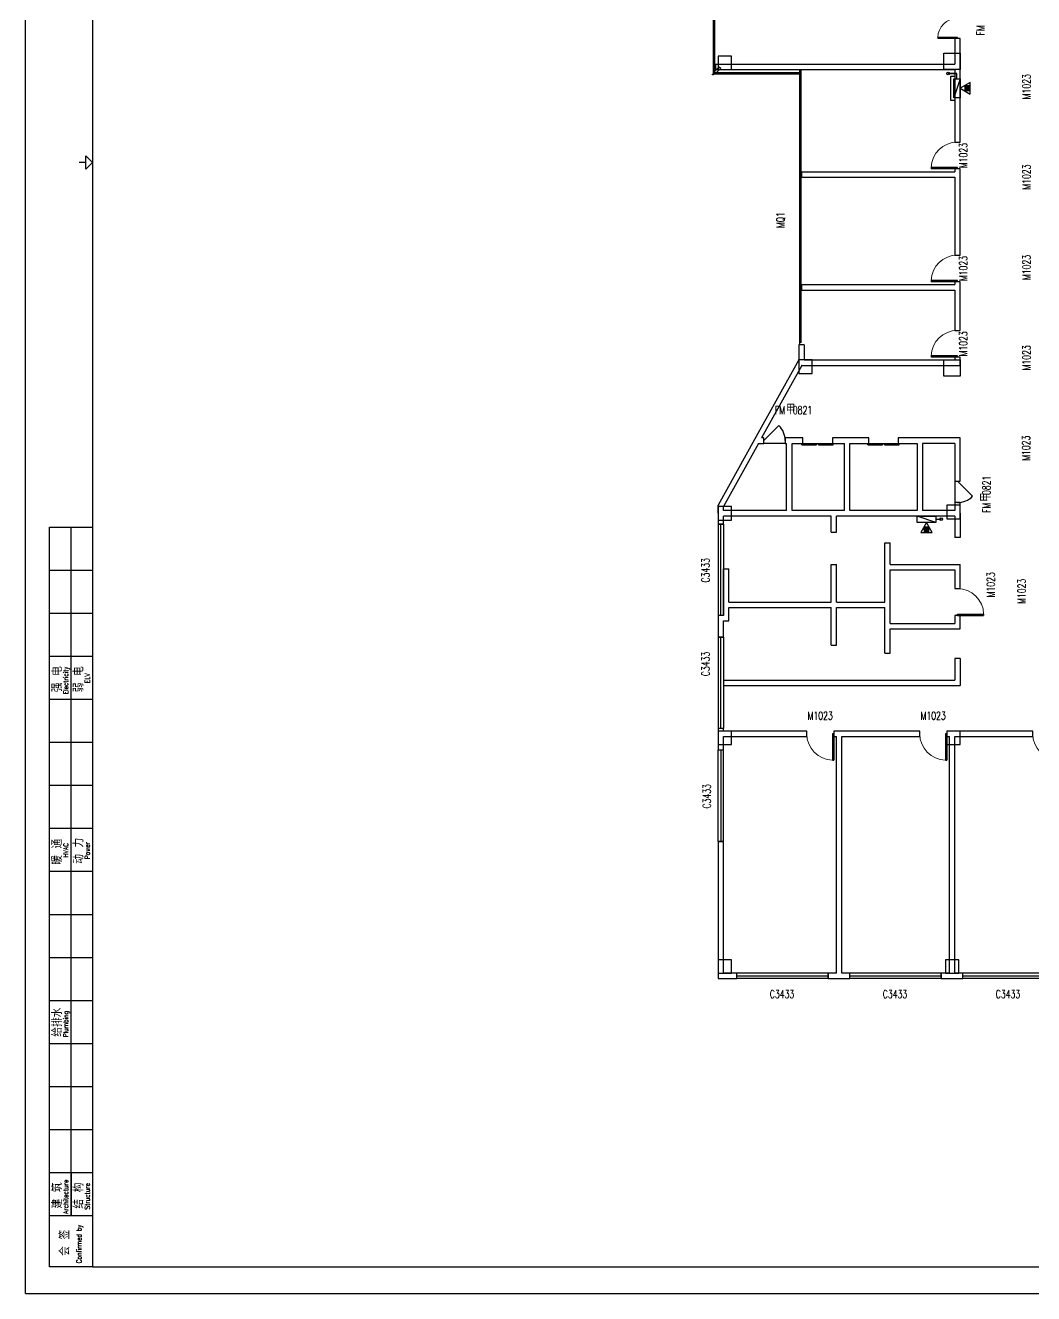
# Model space of a CAD drawing. Header units: inches. Extents: x -867 to 118033, y 1038912 to 1123012.
# Drawn here: x -867 to 36616, y 1038912 to 1086063 of the extents above; entities that cross this region are included whole.
import ezdxf

# ---------------------------------------------------------------- set-up
doc = ezdxf.new("R2010")
doc.units = ezdxf.units.IN
doc.header["$MEASUREMENT"] = 0
for name, color, linetype in [('COLUMN', 10, 'Continuous'), ('CURTWALL', 10, 'Continuous'), ('DOOR_FIRE', 10, 'Continuous'), ('DOOR_FIRE_TEXT', 10, 'Continuous'), ('WALL', 10, 'Continuous'), ('WINDOW', 10, 'Continuous'), ('WINDOW_TEXT', 10, 'Continuous')]:
    doc.layers.add(name, color=color, linetype=linetype)
doc.styles.add('_TCH_WINDOW', font='SIMPLEX', dxfattribs={"bigfont": 'GBCBIG'})
doc.styles.add('TKZ2_tjkts.shx', font='tjromant.shx', dxfattribs={"bigfont": 'tjkts.shx'})

msp = doc.modelspace()

# ---------------------------------------------------------------- linework, layer by layer
at = {"color": 7}
for p, q in [((-867, 1038912), (-867, 1123012)), ((1383, 1080962), (1133, 1080962)), ((833, 1041812), (833, 1067412)), ((33, 1065812), (1633, 1065812)), ((33, 1064212), (1633, 1064212)), ((33, 1062612), (1633, 1062612)), ((33, 1061012), (1633, 1061012)), ((33, 1059412), (1633, 1059412)), ((33, 1057812), (1633, 1057812)), ((33, 1056212), (1633, 1056212)), ((33, 1054612), (1633, 1054612)), ((33, 1053012), (1633, 1053012)), ((33, 1051412), (1633, 1051412)), ((33, 1049812), (1633, 1049812)), ((33, 1048212), (1633, 1048212)), ((33, 1046612), (1633, 1046612)), ((33, 1045012), (1633, 1045012)), ((33, 1043412), (1633, 1043412)), ((833, 1043412), (833, 1041812)), ((33, 1041812), (1633, 1041812)), ((-867, 1038912), (118033, 1038912))]:
    msp.add_line(p, q, dxfattribs=at)
at = {"color": 1, "linetype": 'Continuous', "ltscale": 2}
msp.add_line((33433, 1084273), (33763, 1084273), dxfattribs=at)
msp.add_line((33433, 1084273), (33763, 1084273), dxfattribs=at)
at = {"color": 1}
for p, q in [((33763, 1084273), (33433, 1084273)), ((33763, 1084273), (33433, 1084273)), ((33763, 1084073), (33763, 1084273)), ((33763, 1084073), (33763, 1084273)), ((32983, 1067702), (33183, 1067702))]:
    msp.add_line(p, q, dxfattribs=at)
at = {"color": 8}
for p, q in [((34238, 1083635), (34062, 1083811)), ((34209, 1083635), (34062, 1083782)), ((34181, 1083635), (34062, 1083754)), ((34153, 1083635), (34062, 1083726)), ((34124, 1083635), (34062, 1083697)), ((34096, 1083635), (34062, 1083669)), ((34238, 1083663), (34090, 1083811)), ((34238, 1083691), (34118, 1083811)), ((34238, 1083719), (34146, 1083811)), ((34238, 1083748), (34175, 1083811)), ((34238, 1083776), (34203, 1083811)), ((32545, 1067369), (32579, 1067404)), ((32545, 1067284), (32664, 1067404)), ((32545, 1067312), (32636, 1067404)), ((32545, 1067228), (32721, 1067404)), ((32545, 1067341), (32607, 1067404)), ((32545, 1067256), (32692, 1067404)), ((32573, 1067228), (32721, 1067375)), ((32601, 1067228), (32721, 1067347)), ((32629, 1067228), (32721, 1067319)), ((32658, 1067228), (32721, 1067290)), ((32686, 1067228), (32721, 1067262))]:
    msp.add_line(p, q, dxfattribs=at)
at = {"color": 7}
msp.add_lwpolyline([(117033, 1039912), (117033, 1122012), (1633, 1122012), (1633, 1039912)], close=True, dxfattribs=at)
at = {"color": 30}
msp.add_lwpolyline([(33683, 1083273), (33543, 1083273), (33543, 1084173), (33683, 1084173)], dxfattribs=at)
at = {"color": 30, "linetype": 'Continuous'}
for points in [[(33643, 1083373), (33643, 1084073), (33883, 1084073), (33643, 1083373)], [(33643, 1083373), (33643, 1084073), (33883, 1084073), (33643, 1083373)], [(33643, 1083373), (33643, 1084073), (33883, 1084073), (33883, 1083373)], [(33643, 1083373), (33643, 1084073), (33883, 1084073), (33883, 1083373)], [(32283, 1067822), (32983, 1067822), (32983, 1067582), (32283, 1067582)], [(32283, 1067822), (32983, 1067822), (32983, 1067582), (32283, 1067822)]]:
    msp.add_lwpolyline(points, close=True, dxfattribs=at)
at = {"color": 2}
for points in [[(33883, 1083723), (34255, 1083508), (34255, 1083937)], [(34238, 1083635), (34238, 1083811), (34062, 1083811), (34062, 1083635)], [(32633, 1067582), (32418, 1067210), (32847, 1067210)], [(32545, 1067228), (32721, 1067228), (32721, 1067404), (32545, 1067404)]]:
    msp.add_lwpolyline(points, close=True, dxfattribs=at)
at = {"color": 7}
msp.add_lwpolyline([(1633, 1039912), (33, 1039912), (33, 1067412), (1633, 1067412)], dxfattribs=at)
msp.add_polyline3d([(1383, 1080712, 0), (1383, 1081212, 0), (1633, 1080962, 0)], close=True, dxfattribs=at)
at = {"color": 2}
for centre in [(33433, 1084273), (33433, 1084273), (33183, 1067702, -1000)]:
    msp.add_circle(centre, 50, dxfattribs=at)
at = {"layer": 'COLUMN', "color": 2, "ltscale": 3}
for points in [[(33283, 1085023), (33883, 1085023), (33883, 1084423), (33283, 1084423)], [(25383, 1084423), (25383, 1084923), (24883, 1084923), (24883, 1084423)], [(28383, 1073123), (28383, 1073623), (27883, 1073623), (27883, 1073123)], [(33283, 1073623), (33883, 1073623), (33883, 1073023), (33283, 1073023)], [(25383, 1067673), (25383, 1068173), (24883, 1068173), (24883, 1067673)], [(33883, 1067722), (33883, 1068222), (33383, 1068222), (33383, 1067722)], [(25383, 1059323), (25383, 1059823), (24883, 1059823), (24883, 1059323)], [(33883, 1059323), (33883, 1059823), (33383, 1059823), (33383, 1059323)], [(25383, 1050823), (25383, 1051323), (24883, 1051323), (24883, 1050823)], [(33833, 1050823), (33833, 1051323), (33333, 1051323), (33333, 1050823)]]:
    msp.add_lwpolyline(points, close=True, dxfattribs=at)
at = {"layer": 'CURTWALL', "color": 4}
for p, q in [((27913, 1084423), (27913, 1074223)), ((27963, 1084423), (27963, 1074263))]:
    msp.add_line(p, q, dxfattribs=at)
for points in [[(27963, 1084253), (24713, 1084253), (24713, 1101063)], [(27963, 1084303), (24763, 1084303), (24763, 1101063)]]:
    msp.add_lwpolyline(points, dxfattribs=at)
at = {"layer": 'DOOR_FIRE', "color": 7}
for p, q in [((33051, 1085610), (33051, 1085573)), ((33783, 1085610), (33051, 1085610)), ((33783, 1085573), (33051, 1085573)), ((33783, 1085573), (33783, 1085610))]:
    msp.add_line(p, q, dxfattribs=at)
at = {"layer": 'DOOR_FIRE', "color": 4}
for p, q in [((26581, 1070623), (27146, 1071188)), ((27381, 1070523), (26581, 1070523)), ((33683, 1069122), (33683, 1068322)), ((33783, 1069122), (34348, 1068557))]:
    msp.add_line(p, q, dxfattribs=at)
at = {"layer": 'DOOR_FIRE', "color": 7, "lineweight": 13}
msp.add_arc((33783, 1085591), 731, 90, 178.5307, dxfattribs=at)
at = {"layer": 'DOOR_FIRE', "color": 4}
for centre, start, end in [((26581, 1070623), 0, 45), ((33783, 1069122), 270, 315)]:
    msp.add_arc(centre, 800, start, end, dxfattribs=at)
at = {"layer": 'WALL', "color": 2}
for p, q in [((33883, 1085573), (33683, 1085573)), ((33683, 1085573), (33683, 1084623)), ((33883, 1084523), (33883, 1085573)), ((24783, 1084623), (24783, 1084423)), ((24783, 1084623), (33683, 1084623)), ((33883, 1081723), (33883, 1084523)), ((24783, 1084423), (33683, 1084423)), ((33683, 1084423), (33683, 1081723)), ((33683, 1081723), (33883, 1081723)), ((33883, 1080723), (33683, 1080723)), ((33683, 1080723), (33683, 1080623)), ((33883, 1080523), (33883, 1080723)), ((27983, 1080623), (27983, 1080423)), ((27983, 1080623), (33683, 1080623)), ((27983, 1080423), (33683, 1080423)), ((33683, 1080423), (33683, 1077523)), ((33883, 1077523), (33883, 1080523)), ((33683, 1077523), (33883, 1077523)), ((33883, 1076523), (33683, 1076523)), ((33683, 1076523), (33683, 1076423)), ((33883, 1076323), (33883, 1076523)), ((27983, 1076423), (33683, 1076423)), ((27983, 1076423), (27983, 1076223)), ((27983, 1076223), (33683, 1076223)), ((33683, 1076223), (33683, 1074723)), ((33883, 1074723), (33883, 1076323)), ((33683, 1074723), (33883, 1074723)), ((28083, 1074183), (27883, 1074183)), ((27883, 1074183), (27883, 1073623)), ((28083, 1074183), (28083, 1073623)), ((27883, 1073623), (26243, 1070671)), ((28083, 1073623), (33683, 1073623)), ((33883, 1073723), (33683, 1073723)), ((33683, 1073723), (33683, 1073623)), ((33883, 1073423), (33883, 1073723)), ((28000, 1073423), (26500, 1070723)), ((28000, 1073423), (27983, 1073423)), ((27983, 1073423), (33883, 1073423)), ((26243, 1070671), (24883, 1068222)), ((26389, 1070523), (25083, 1068171)), ((26389, 1070523), (26581, 1070523)), ((26581, 1070723), (26500, 1070723)), ((26581, 1070523), (26581, 1070723)), ((27381, 1070723), (27381, 1070523)), ((27533, 1070723), (27381, 1070723)), ((27381, 1070523), (27433, 1070523)), ((27433, 1068023), (27433, 1070523)), ((28033, 1070723), (27533, 1070723)), ((27633, 1070523), (28033, 1070523)), ((27633, 1068023), (27633, 1070523)), ((28033, 1070523), (28033, 1070723)), ((29683, 1070723), (29133, 1070723)), ((29133, 1070723), (29133, 1070523)), ((29133, 1070523), (29583, 1070523)), ((29583, 1068023), (29583, 1070523)), ((30483, 1070723), (29683, 1070723)), ((29783, 1068023), (29783, 1070523)), ((29783, 1070523), (30483, 1070523)), ((30483, 1070523), (30483, 1070723)), ((32383, 1070723), (31583, 1070723)), ((31583, 1070723), (31583, 1070523)), ((31583, 1070523), (32283, 1070523)), ((32283, 1070523), (32283, 1068023)), ((33883, 1070723), (32383, 1070723)), ((32483, 1070523), (32483, 1068023)), ((33683, 1070523), (32483, 1070523)), ((33683, 1070523), (33683, 1069122)), ((33883, 1069122), (33883, 1070723)), ((33683, 1069122), (33883, 1069122)), ((24883, 1067923), (24883, 1068222)), ((25083, 1068023), (25083, 1068171)), ((27433, 1068023), (25083, 1068023)), ((29183, 1068023), (27633, 1068023)), ((29583, 1068023), (29183, 1068023)), ((32283, 1068023), (29783, 1068023)), ((33683, 1068023), (32483, 1068023)), ((33883, 1068322), (33683, 1068322)), ((33683, 1068322), (33683, 1068023)), ((33883, 1067923), (33883, 1068322)), ((24883, 1067923), (24883, 1067523)), ((24883, 1067523), (25083, 1067523)), ((27533, 1067822), (25083, 1067822)), ((25083, 1067523), (25083, 1067822)), ((29083, 1067822), (27533, 1067822)), ((29083, 1067222), (29083, 1067822)), ((29283, 1067222), (29283, 1067822)), ((29683, 1067822), (29283, 1067822)), ((32383, 1067822), (29683, 1067822)), ((33683, 1067822), (32383, 1067822)), ((33683, 1067822), (33683, 1067023)), ((33883, 1067923), (33883, 1067023)), ((29083, 1067222), (29283, 1067222)), ((33883, 1067023), (33683, 1067023)), ((31083, 1065923), (31083, 1066823)), ((31083, 1066823), (31283, 1066823)), ((31283, 1066022), (31283, 1066823)), ((25083, 1065863), (25283, 1065863)), ((25083, 1064523), (25083, 1065863)), ((25283, 1064623), (25283, 1065863)), ((29083, 1066022), (29283, 1066022)), ((29083, 1064623), (29083, 1066022)), ((29283, 1064623), (29283, 1066022)), ((31083, 1064623), (31083, 1065923)), ((31283, 1066022), (33883, 1066022)), ((31283, 1064523), (31283, 1065823)), ((31283, 1065823), (33683, 1065823)), ((33683, 1065823), (33683, 1065123)), ((33883, 1065123), (33883, 1066022)), ((33683, 1065123), (33883, 1065123)), ((25083, 1064123), (25083, 1064523)), ((25283, 1064623), (29083, 1064623)), ((25283, 1064423), (29083, 1064423)), ((25283, 1063923), (25283, 1064423)), ((29083, 1063022), (29083, 1064423)), ((29283, 1064623), (31083, 1064623)), ((29283, 1063022), (29283, 1064423)), ((29283, 1064423), (31083, 1064423)), ((31083, 1063723), (31083, 1064423)), ((31283, 1063823), (31283, 1064523)), ((24883, 1064123), (24883, 1064023)), ((25083, 1064123), (24883, 1064123)), ((24883, 1064023), (24883, 1063323)), ((25083, 1064123), (25083, 1064123)), ((25083, 1063323), (25083, 1063923)), ((25083, 1063923), (25283, 1063923)), ((31083, 1062723), (31083, 1063723)), ((31283, 1063823), (33683, 1063823)), ((33683, 1064123), (33683, 1063823)), ((33883, 1064123), (33683, 1064123)), ((33883, 1063623), (33883, 1064123)), ((24883, 1063323), (25083, 1063323)), ((31283, 1063623), (33883, 1063623)), ((31283, 1062723), (31283, 1063623)), ((29083, 1063022), (29283, 1063022)), ((31083, 1062723), (31283, 1062723)), ((33683, 1062523), (33683, 1061723)), ((33883, 1062523), (33683, 1062523)), ((33883, 1062523), (33883, 1061523)), ((25083, 1061723), (25083, 1061523)), ((25083, 1061723), (33683, 1061723)), ((25083, 1061523), (33883, 1061523)), ((24883, 1059923), (24883, 1059723)), ((25083, 1059923), (24883, 1059923)), ((24883, 1059723), (24883, 1059123)), ((25083, 1059823), (25083, 1059923)), ((28183, 1059823), (25083, 1059823)), ((25083, 1059123), (25083, 1059623)), ((25083, 1059623), (28183, 1059623)), ((28183, 1059623), (28183, 1059823)), ((29383, 1059823), (29183, 1059823)), ((29183, 1059823), (29183, 1059623)), ((29183, 1059623), (29283, 1059623)), ((29283, 1050823), (29283, 1059623)), ((32383, 1059823), (29383, 1059823)), ((29483, 1059623), (32383, 1059623)), ((29483, 1050823), (29483, 1059623)), ((32383, 1059623), (32383, 1059823)), ((33583, 1059823), (33383, 1059823)), ((33383, 1059823), (33383, 1059623)), ((33383, 1059623), (33483, 1059623)), ((33483, 1050823), (33483, 1059623)), ((36583, 1059823), (33583, 1059823)), ((33683, 1059623), (36583, 1059623)), ((33683, 1050823), (33683, 1059623)), ((36583, 1059623), (36583, 1059823)), ((24883, 1059123), (25083, 1059123)), ((25083, 1055723), (24883, 1055723)), ((24883, 1055723), (24883, 1050623)), ((25083, 1050823), (25083, 1055723)), ((24883, 1050623), (25583, 1050623)), ((25583, 1050823), (25083, 1050823)), ((25583, 1050623), (25583, 1050823)), ((29283, 1050823), (28983, 1050823)), ((28983, 1050823), (28983, 1050623)), ((28983, 1050623), (29383, 1050623)), ((29383, 1050623), (29783, 1050623)), ((29783, 1050823), (29483, 1050823)), ((29783, 1050623), (29783, 1050823)), ((33183, 1050823), (33183, 1050623)), ((33483, 1050823), (33183, 1050823)), ((33183, 1050623), (33583, 1050623)), ((33583, 1050623), (33983, 1050623)), ((33983, 1050823), (33683, 1050823)), ((33983, 1050623), (33983, 1050823))]:
    msp.add_line(p, q, dxfattribs=at)
msp.add_point((27883, 1073623), dxfattribs=at)
at = {"layer": 'WINDOW', "color": 31}
msp.add_line((24713, 1084253), (24763, 1084303), dxfattribs=at)
at = {"layer": 'WINDOW', "color": 7}
for p, q in [((32808, 1080773), (32808, 1080723)), ((33783, 1080773), (32808, 1080773)), ((33783, 1080723), (32808, 1080723)), ((33783, 1080723), (33783, 1080773)), ((33783, 1076573), (32808, 1076573)), ((32808, 1076573), (32808, 1076523)), ((33783, 1076523), (32808, 1076523)), ((33783, 1076523), (33783, 1076573)), ((32808, 1073773), (32808, 1073723)), ((33783, 1073773), (32808, 1073773)), ((33783, 1073723), (32808, 1073723)), ((33783, 1073723), (33783, 1073773)), ((33783, 1064123), (33783, 1064173)), ((33783, 1064173), (34758, 1064173)), ((33783, 1064123), (34758, 1064123)), ((34758, 1064173), (34758, 1064123)), ((29183, 1059723), (29133, 1059723)), ((29133, 1059723), (29133, 1058748)), ((29183, 1059723), (29183, 1058748)), ((33383, 1059723), (33333, 1059723)), ((33333, 1059723), (33333, 1058748)), ((33383, 1059723), (33383, 1058748)), ((29133, 1058748), (29183, 1058748)), ((33333, 1058748), (33383, 1058748))]:
    msp.add_line(p, q, dxfattribs=at)
at = {"layer": 'WINDOW', "color": 4, "linetype": 'Continuous'}
for p, q in [((27996, 1070464), (27996, 1070484)), ((27996, 1070484), (28546, 1070484)), ((27996, 1070464), (28546, 1070464)), ((28033, 1070523), (29133, 1070523)), ((28546, 1070464), (28546, 1070484)), ((28619, 1070484), (29169, 1070484)), ((28619, 1070464), (28619, 1070484)), ((28619, 1070464), (29169, 1070464)), ((29169, 1070464), (29169, 1070484)), ((30446, 1070484), (30996, 1070484)), ((30446, 1070464), (30446, 1070484)), ((30446, 1070464), (30996, 1070464)), ((30483, 1070523), (31583, 1070523)), ((30996, 1070464), (30996, 1070484)), ((31069, 1070464), (31069, 1070484)), ((31069, 1070484), (31619, 1070484)), ((31069, 1070464), (31619, 1070464)), ((31619, 1070464), (31619, 1070484))]:
    msp.add_line(p, q, dxfattribs=at)
at = {"layer": 'WINDOW', "color": 4}
for p, q in [((24883, 1067523), (24883, 1064123)), ((25083, 1067523), (24883, 1067523)), ((24983, 1064123), (24983, 1067523)), ((25083, 1067523), (25083, 1064123)), ((25083, 1064123), (24883, 1064123)), ((24883, 1063323), (24883, 1059923)), ((25083, 1063323), (24883, 1063323)), ((24983, 1059923), (24983, 1063323)), ((25083, 1063323), (25083, 1059923)), ((25083, 1059923), (24883, 1059923)), ((24883, 1059123), (25083, 1059123)), ((24883, 1055723), (24883, 1059123)), ((24983, 1059123), (24983, 1055723)), ((25083, 1055723), (25083, 1059123)), ((24883, 1055723), (25083, 1055723)), ((28983, 1050823), (25583, 1050823)), ((25583, 1050623), (25583, 1050823)), ((25583, 1050723), (28983, 1050723)), ((28983, 1050623), (25583, 1050623)), ((28983, 1050623), (28983, 1050823)), ((29783, 1050623), (29783, 1050823)), ((33183, 1050823), (29783, 1050823)), ((29783, 1050723), (33183, 1050723)), ((33183, 1050623), (29783, 1050623)), ((33183, 1050623), (33183, 1050823)), ((37383, 1050823), (33983, 1050823)), ((33983, 1050623), (33983, 1050823)), ((33983, 1050723), (37383, 1050723)), ((37383, 1050623), (33983, 1050623))]:
    msp.add_line(p, q, dxfattribs=at)
at = {"layer": 'WINDOW', "color": 31}
for points in [[(24763, 1084359), (24926, 1084523), (24983, 1084466), (24819, 1084303), (24763, 1084303), (24763, 1084359)], [(24683, 1084253), (24713, 1084253), (24713, 1084223), (24683, 1084223), (24683, 1084223), (24683, 1084223), (24683, 1084253)]]:
    msp.add_lwpolyline(points, dxfattribs=at)
at = {"layer": 'WINDOW', "color": 7, "lineweight": 13}
for centre, start, end in [((33783, 1080748), 90, 178.5307), ((33783, 1076548), 90, 178.5307), ((33783, 1073748), 90, 178.5307), ((33783, 1064148), 1.4693, 90), ((29158, 1059723), 180, 268.5307), ((33358, 1059723), 180, 268.5307), ((37558, 1059723), 180, 268.5307)]:
    msp.add_arc(centre, 975, start, end, dxfattribs=at)

# ---------------------------------------------------------------- texts
at = {"color": 7, "style": 'TKZ2_tjkts.shx'}
for s, p in [('强 电', (492, 1061272)), ('弱 电', (1292, 1061269)), ('暖 通', (492, 1054855)), ('动 力', (1292, 1054892)), ('给排水', (492, 1048464)), ('建 筑', (492, 1042078)), ('结 构', (1292, 1042072)), ('会 签', (774, 1040319))]:
    msp.add_text(s, height=360, rotation=90, dxfattribs=at).set_placement(p)
at = {"color": 7, "style": 'TKZ2_tjkts.shx', "width": 0.8}
for s, p in [('Electricity', (725, 1061191)), ('ELV', (1525, 1061606)), ('HVAC', (725, 1055124)), ('Power', (1525, 1055062)), ('Plumbing', (725, 1048443)), ('Architecture', (725, 1041871)), ('Structure', (1525, 1042036)), ('Confirmed by', (1217, 1040037))]:
    msp.add_text(s, height=180, rotation=90, dxfattribs=at).set_placement(p)
at = {"layer": 'DOOR_FIRE_TEXT', "color": 7, "style": '_TCH_WINDOW', "width": 0.705882}
for s, p in [('FM', (34783, 1085685)), ('0821', (35013, 1068601)), ('FM', (35013, 1067935))]:
    msp.add_text(s, height=297.5, rotation=90, dxfattribs=at).set_placement(p)
for s, p in [('FM', (26998, 1071608)), ('0821', (27664, 1071608))]:
    msp.add_text(s, height=297.5, dxfattribs=at).set_placement(p)
at = {"layer": 'DOOR_FIRE_TEXT', "color": 7, "style": '_TCH_WINDOW'}
msp.add_text('甲', height=338, dxfattribs=at).set_placement((27418, 1071608))
msp.add_text('甲', height=338, rotation=90, dxfattribs=at).set_placement((35013, 1068355))
at = {"layer": 'WINDOW', "color": 7, "style": '_TCH_WINDOW', "width": 0.705882}
for s, p in [('M1023', (36499, 1083313)), ('M1023', (34150, 1080753)), ('M1023', (36499, 1079953)), ('M1023', (34150, 1076553)), ('M1023', (36499, 1076593)), ('M1023', (34150, 1073753)), ('M1023', (36499, 1073233)), ('M1023', (36482, 1069873)), ('C3433', (24568, 1065348)), ('M1023', (35170, 1064796)), ('M1023', (36319, 1064553)), ('C3433', (24570, 1061867)), ('C3433', (24614, 1056948))]:
    msp.add_text(s, height=297.5, rotation=90, dxfattribs=at).set_placement(p)
for s, p in [('M1023', (28213, 1060249)), ('M1023', (32413, 1060249)), ('C3433', (26808, 1049901)), ('C3433', (31008, 1049901)), ('C3433', (35208, 1049901))]:
    msp.add_text(s, height=297.5, dxfattribs=at).set_placement(p)
at = {"layer": 'WINDOW_TEXT', "color": 7, "style": '_TCH_WINDOW', "width": 0.705882}
msp.add_text('MQ1', height=297.5, rotation=90, dxfattribs=at).set_placement((27354, 1078525))

doc.saveas('drawing.dxf')
